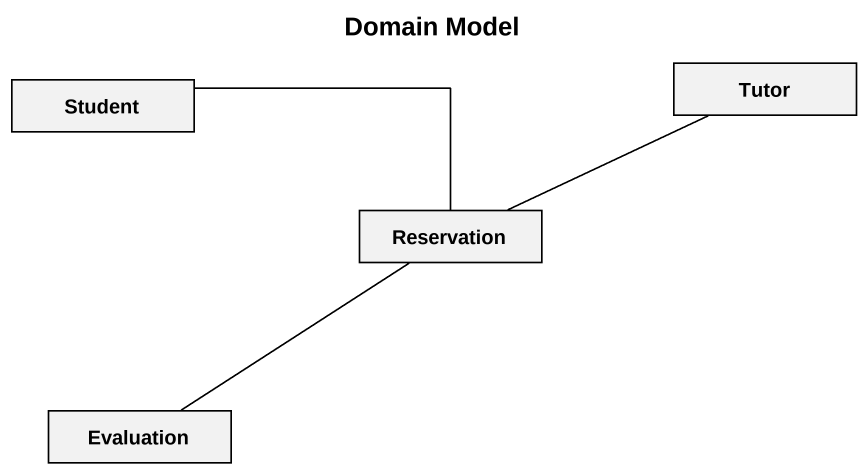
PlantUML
@startuml
title Domain Model
hide circle
hide empty members
class Student
class Tutor
class Reservation
class Evaluation
Student -right- Reservation
Tutor -left- Reservation
Evaluation -up- Reservation
@enduml
